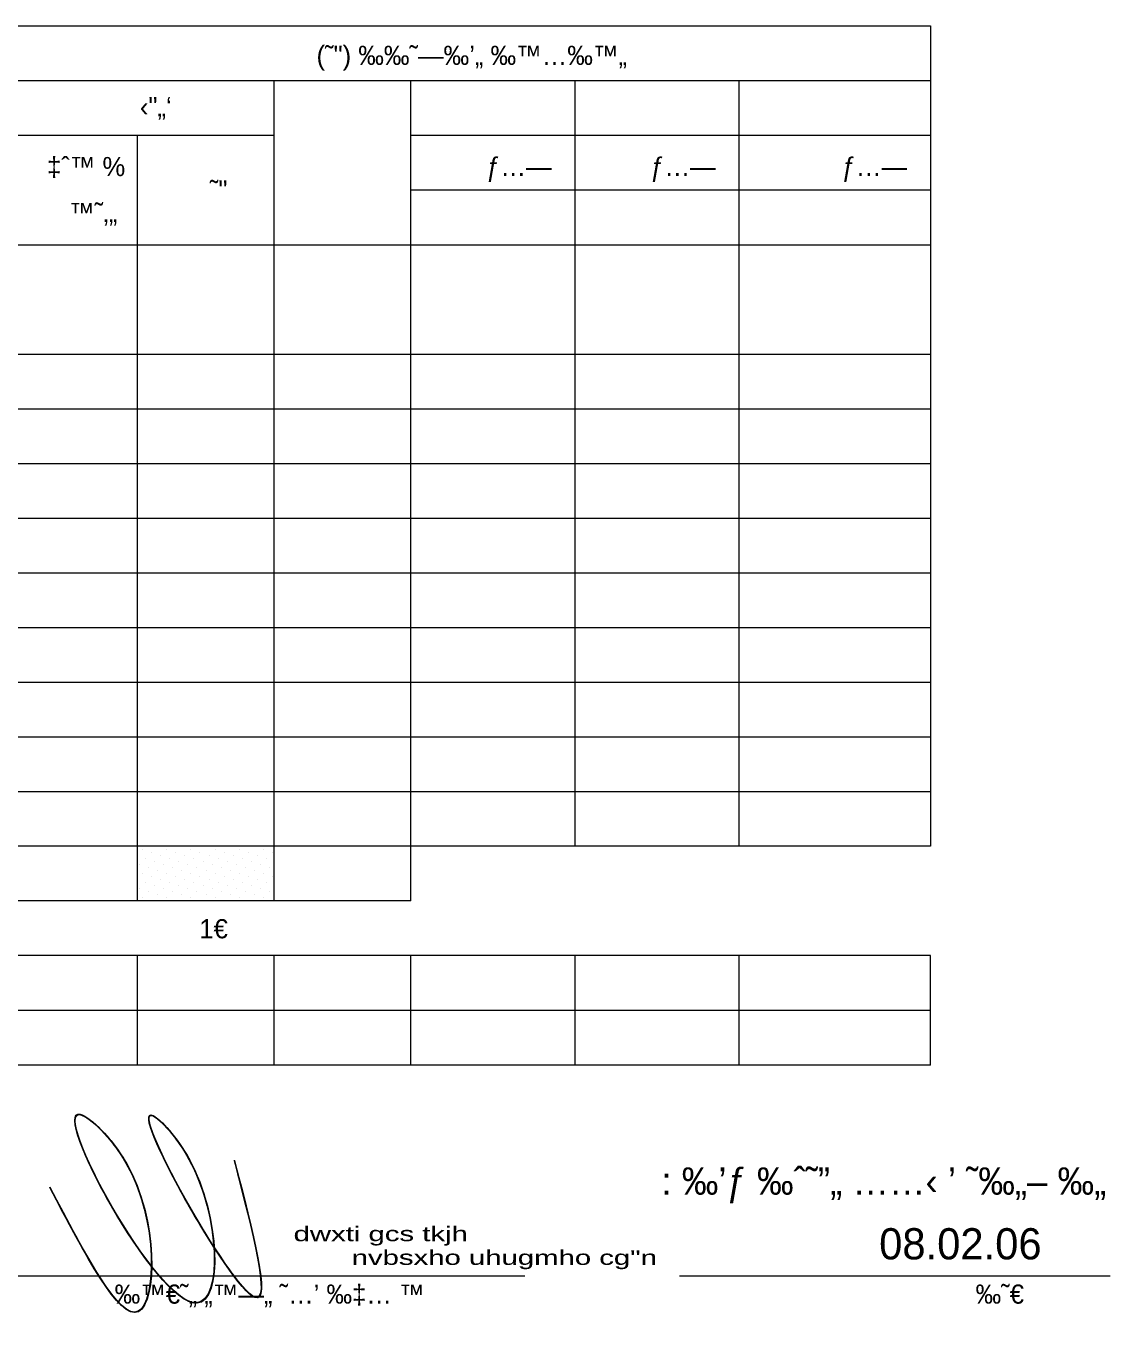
# Model space of a CAD drawing. Extents: x 148861 to 149208, y 169271 to 169495.
# Drawn here: x 149183.87 to 149190.8, y 169475.04 to 169483.33 of the extents above; entities that cross this region are included whole.
import ezdxf
from ezdxf.enums import TextEntityAlignment as Align

# ---------------------------------------------------------------- set-up
doc = ezdxf.new("R2010")
doc.units = 0
doc.header["$LTSCALE"] = 0.1
doc.header["$MEASUREMENT"] = 0
doc.linetypes.add('DOT', pattern=[2, 0, -2])
doc.layers.get('0').update_dxf_attribs({"linetype": 'CONTINUOUS'})
for name, color, linetype in [('004', 7, 'CONTINUOUS'), ('LOGO', 7, 'CONTINUOUS'), ('PAPER1', 7, 'CONTINUOUS'), ('THNET', 7, 'CONTINUOUS'), ('TOFIES-01', 7, 'CONTINUOUS')]:
    doc.layers.add(name, color=color, linetype=linetype)
doc.styles.add('STYLE1', font='miryl.shx', dxfattribs={"width": 1.5, "height": 2})
doc.styles.add('TOFIES-01', font='heb.shx', dxfattribs={"height": 20})

# ---------------------------------------------------------------- blocks, each defined once
blk = doc.blocks.new('*X68')
at = {"color": 0}
for p, q in [((2126.844615287663, 664.0174617079924), (2126.844615287663, 664.0174617079924)), ((2135.683450052495, 664.0174617079925), (2135.683450052495, 664.0174617079925)), ((2144.522284817327, 664.0174617079927), (2144.522284817327, 664.0174617079927)), ((2153.361119582159, 664.0174617079927), (2153.361119582159, 664.0174617079927)), ((2162.199954346991, 664.0174617079927), (2162.199954346991, 664.0174617079927)), ((2171.038789111823, 664.0174617079927), (2171.038789111823, 664.0174617079927)), ((2125.739760942059, 658.4931899799726), (2125.739760942059, 658.4931899799726)), ((2127.949469633267, 660.7028986711806), (2127.949469633267, 660.7028986711806)), ((2130.159178324475, 662.9126073623886), (2130.159178324475, 662.9126073623886)), ((2131.264032670079, 659.5980443255766), (2131.264032670079, 659.5980443255766)), ((2133.473741361287, 661.8077530167845), (2133.473741361287, 661.8077530167845)), ((2134.578595706891, 658.4931899799727), (2134.578595706891, 658.4931899799727)), ((2136.788304398099, 660.7028986711807), (2136.788304398099, 660.7028986711807)), ((2138.998013089307, 662.9126073623887), (2138.998013089307, 662.9126073623887)), ((2140.102867434911, 659.5980443255767), (2140.102867434911, 659.5980443255767)), ((2142.312576126119, 661.8077530167847), (2142.312576126119, 661.8077530167847)), ((2143.417430471723, 658.4931899799727), (2143.417430471723, 658.4931899799727)), ((2145.627139162932, 660.7028986711807), (2145.627139162932, 660.7028986711807)), ((2147.83684785414, 662.9126073623887), (2147.83684785414, 662.9126073623887)), ((2148.941702199743, 659.5980443255767), (2148.941702199743, 659.5980443255767)), ((2151.151410890951, 661.8077530167847), (2151.151410890951, 661.8077530167847)), ((2152.256265236555, 658.4931899799727), (2152.256265236555, 658.4931899799727)), ((2154.465973927763, 660.7028986711807), (2154.465973927763, 660.7028986711807)), ((2156.675682618971, 662.9126073623887), (2156.675682618971, 662.9126073623887)), ((2157.780536964575, 659.5980443255767), (2157.780536964575, 659.5980443255767)), ((2159.990245655783, 661.8077530167847), (2159.990245655783, 661.8077530167847)), ((2161.095100001387, 658.4931899799727), (2161.095100001387, 658.4931899799727)), ((2163.304808692595, 660.7028986711807), (2163.304808692595, 660.7028986711807)), ((2165.514517383803, 662.9126073623887), (2165.514517383803, 662.9126073623887)), ((2166.619371729406, 659.5980443255767), (2166.619371729406, 659.5980443255767)), ((2168.829080420614, 661.8077530167847), (2168.829080420614, 661.8077530167847)), ((2169.933934766219, 658.4931899799727), (2169.933934766219, 658.4931899799727)), ((2172.143643457427, 660.7028986711807), (2172.143643457427, 660.7028986711807)), ((2174.353352148635, 662.9126073623887), (2174.353352148635, 662.9126073623887)), ((2126.844615287663, 655.1786269431606), (2126.844615287663, 655.1786269431606)), ((2129.054323978871, 657.3883356343686), (2129.054323978871, 657.3883356343686)), ((2130.159178324475, 654.0737725975567), (2130.159178324475, 654.0737725975567)), ((2132.368887015683, 656.2834812887647), (2132.368887015683, 656.2834812887647)), ((2135.683450052495, 655.1786269431607), (2135.683450052495, 655.1786269431607)), ((2137.893158743703, 657.3883356343687), (2137.893158743703, 657.3883356343687)), ((2138.998013089307, 654.0737725975567), (2138.998013089307, 654.0737725975567)), ((2141.207721780515, 656.2834812887647), (2141.207721780515, 656.2834812887647)), ((2144.522284817327, 655.1786269431607), (2144.522284817327, 655.1786269431607)), ((2146.731993508535, 657.3883356343687), (2146.731993508535, 657.3883356343687)), ((2147.836847854139, 654.0737725975567), (2147.836847854139, 654.0737725975567)), ((2150.046556545347, 656.2834812887647), (2150.046556545347, 656.2834812887647)), ((2153.361119582159, 655.1786269431607), (2153.361119582159, 655.1786269431607)), ((2155.570828273367, 657.3883356343687), (2155.570828273367, 657.3883356343687)), ((2156.675682618971, 654.0737725975567), (2156.675682618971, 654.0737725975567)), ((2158.885391310179, 656.2834812887647), (2158.885391310179, 656.2834812887647)), ((2162.19995434699, 655.1786269431607), (2162.19995434699, 655.1786269431607)), ((2164.409663038198, 657.3883356343687), (2164.409663038198, 657.3883356343687)), ((2165.514517383803, 654.0737725975567), (2165.514517383803, 654.0737725975567)), ((2167.724226075011, 656.2834812887647), (2167.724226075011, 656.2834812887647)), ((2171.038789111822, 655.1786269431607), (2171.038789111822, 655.1786269431607)), ((2173.24849780303, 657.3883356343687), (2173.24849780303, 657.3883356343687)), ((2174.353352148634, 654.0737725975567), (2174.353352148634, 654.0737725975567)), ((2125.739760942059, 649.6543552151408), (2125.739760942059, 649.6543552151408)), ((2127.949469633267, 651.8640639063487), (2127.949469633267, 651.8640639063487)), ((2131.264032670078, 650.7592095607447), (2131.264032670078, 650.7592095607447)), ((2133.473741361287, 652.9689182519527), (2133.473741361287, 652.9689182519527)), ((2134.578595706891, 649.6543552151408), (2134.578595706891, 649.6543552151408)), ((2136.788304398099, 651.8640639063487), (2136.788304398099, 651.8640639063487)), ((2140.10286743491, 650.7592095607447), (2140.10286743491, 650.7592095607447)), ((2142.312576126119, 652.9689182519527), (2142.312576126119, 652.9689182519527)), ((2143.417430471723, 649.6543552151408), (2143.417430471723, 649.6543552151408)), ((2145.627139162931, 651.8640639063487), (2145.627139162931, 651.8640639063487)), ((2148.941702199742, 650.7592095607447), (2148.941702199742, 650.7592095607447)), ((2151.151410890951, 652.9689182519527), (2151.151410890951, 652.9689182519527)), ((2152.256265236555, 649.6543552151408), (2152.256265236555, 649.6543552151408)), ((2154.465973927763, 651.8640639063487), (2154.465973927763, 651.8640639063487)), ((2157.780536964574, 650.7592095607447), (2157.780536964574, 650.7592095607447)), ((2159.990245655782, 652.9689182519527), (2159.990245655782, 652.9689182519527)), ((2161.095100001387, 649.6543552151408), (2161.095100001387, 649.6543552151408)), ((2163.304808692595, 651.8640639063487), (2163.304808692595, 651.8640639063487)), ((2166.619371729406, 650.7592095607447), (2166.619371729406, 650.7592095607447)), ((2168.829080420614, 652.9689182519527), (2168.829080420614, 652.9689182519527)), ((2169.933934766218, 649.6543552151408), (2169.933934766218, 649.6543552151408)), ((2172.143643457426, 651.8640639063487), (2172.143643457426, 651.8640639063487)), ((2126.844615287662, 646.3397921783287), (2126.844615287662, 646.3397921783287)), ((2129.05432397887, 648.5495008695367), (2129.05432397887, 648.5495008695367)), ((2130.159178324475, 645.2349378327248), (2130.159178324475, 645.2349378327248)), ((2132.368887015683, 647.4446465239328), (2132.368887015683, 647.4446465239328)), ((2135.683450052494, 646.3397921783287), (2135.683450052494, 646.3397921783287)), ((2137.893158743702, 648.5495008695367), (2137.893158743702, 648.5495008695367)), ((2138.998013089306, 645.2349378327248), (2138.998013089306, 645.2349378327248)), ((2141.207721780514, 647.4446465239328), (2141.207721780514, 647.4446465239328)), ((2144.522284817326, 646.3397921783287), (2144.522284817326, 646.3397921783287)), ((2146.731993508534, 648.5495008695367), (2146.731993508534, 648.5495008695367)), ((2147.836847854138, 645.2349378327248), (2147.836847854138, 645.2349378327248)), ((2150.046556545346, 647.4446465239328), (2150.046556545346, 647.4446465239328)), ((2153.361119582158, 646.3397921783287), (2153.361119582158, 646.3397921783287)), ((2155.570828273366, 648.5495008695367), (2155.570828273366, 648.5495008695367)), ((2156.67568261897, 645.2349378327248), (2156.67568261897, 645.2349378327248)), ((2158.885391310178, 647.4446465239328), (2158.885391310178, 647.4446465239328)), ((2162.19995434699, 646.3397921783287), (2162.19995434699, 646.3397921783287)), ((2164.409663038198, 648.5495008695367), (2164.409663038198, 648.5495008695367)), ((2165.514517383802, 645.2349378327248), (2165.514517383802, 645.2349378327248)), ((2167.72422607501, 647.4446465239328), (2167.72422607501, 647.4446465239328)), ((2171.038789111822, 646.3397921783287), (2171.038789111822, 646.3397921783287)), ((2173.24849780303, 648.5495008695367), (2173.24849780303, 648.5495008695367)), ((2174.353352148634, 645.2349378327248), (2174.353352148634, 645.2349378327248))]:
    blk.add_line(p, q, dxfattribs=at)
blk = doc.blocks.new('HOTEMET', base_point=(107.2845625005669, 31.94351840100722))
at = {"layer": '004', "color": 170}
for points in [[(3.576356208119094, 2.177628378503933), (3.852002663460581, 0.3497228468921776), (2.494464300842566, 2.771054149821225), (2.974946770390517, 2.190148333498719), (3.075181676672784, 0.2746033892538193), (1.525442748431686, 2.787606075340989), (2.135478504111077, 2.140068513519573), (2.298360689885001, 0.1619240666311015), (1.120599614891233, 1.814551317648942)], [(3.576712667001644, 2.174065561847904), (3.852359122343131, 0.3461600302361489), (2.494820759725116, 2.767491333165196), (2.975303229273067, 2.18658551684269), (3.075538135555334, 0.2710405725977907), (1.525799207314236, 2.78404325868496), (2.135834962993627, 2.136505696863544), (2.298717148767551, 0.1583612499750728), (1.120956073773783, 1.810988500992913)], [(3.577069409689031, 2.175490621747151), (3.852715865030518, 0.3475850901353965), (2.495177502412503, 2.768916393064444), (2.975659971960454, 2.188010576741938), (3.075894878242721, 0.2724656324970383), (1.526155950001623, 2.785468318584208), (2.136191705681014, 2.137930756762792), (2.299073891454938, 0.1597863098743204), (1.12131281646117, 1.812413560892161)], [(3.577425868571581, 2.173709213419137), (3.853072323913068, 0.3458036818073822), (2.495533961295052, 2.76713498473643), (2.976016430843003, 2.186229168413924), (3.076251337125271, 0.2706842241690239), (1.526512408884173, 2.783686910256193), (2.136548164563564, 2.136149348434778), (2.299430350337488, 0.1580049015463061), (1.12166927534372, 1.810632152564146)], [(3.578139070141546, 2.176559500125542), (3.853785525483033, 0.348653968513787), (2.496247162865018, 2.769985271442835), (2.976729632412969, 2.189079455120329), (3.076964538695236, 0.2735345108754288), (1.527225610454138, 2.786537196962598), (2.137261366133529, 2.138999635141182), (2.300143551907453, 0.1608551882527109), (1.122382476913685, 1.813482439270551)], [(3.578139070141546, 2.176203151696775), (3.853785525483033, 0.3482976200850203), (2.496247162865018, 2.769628923014068), (2.976729632412969, 2.188723106691562), (3.076964538695236, 0.273178162446662), (1.527225610454138, 2.786180848533832), (2.137261366133529, 2.138643286712416), (2.300143551907453, 0.1604988398239442), (1.122382476913685, 1.813126090841784)], [(3.578139070141546, 2.172640335040747), (3.853785525483033, 0.3447348034289917), (2.496247162865018, 2.766066106358039), (2.976729632412969, 2.185160290035533), (3.076964538695236, 0.2696153457906334), (1.527225610454138, 2.782618031877803), (2.137261366133529, 2.135080470056387), (2.300143551907453, 0.1569360231679156), (1.122382476913685, 1.809563274185756)], [(3.578851987906646, 2.174778091797528), (3.854498443248133, 0.3468725601857727), (2.496960080630117, 2.76820386311482), (2.977442550178068, 2.187298046792314), (3.077677456460336, 0.2717531025474145), (1.527938528219238, 2.784755788634584), (2.137974283898629, 2.137218226813168), (2.300856469672553, 0.1590737799246966), (1.123095394678785, 1.811701030942537)], [(3.578851987906646, 2.174065561847904), (3.854498443248133, 0.3461600302361489), (2.496960080630117, 2.767491333165196), (2.977442550178068, 2.18658551684269), (3.077677456460336, 0.2710405725977907), (1.527938528219238, 2.78404325868496), (2.137974283898629, 2.136505696863544), (2.300856469672553, 0.1583612499750728), (1.123095394678785, 1.810988500992913)], [(3.579208730594033, 2.174421743368761), (3.85485518593552, 0.346516211757006), (2.497316823317504, 2.767847514686054), (2.977799292865456, 2.186941698363547), (3.078034199147723, 0.2713967541186477), (1.528295270906625, 2.784399440205817), (2.138331026586016, 2.136861878384401), (2.30121321235994, 0.1587174314959299), (1.123452137366172, 1.81134468251377)], [(3.579208730594033, 2.174065561847904), (3.85485518593552, 0.3461600302361489), (2.497316823317504, 2.767491333165196), (2.977799292865456, 2.18658551684269), (3.078034199147723, 0.2710405725977907), (1.528295270906625, 2.78404325868496), (2.138331026586016, 2.136505696863544), (2.30121321235994, 0.1583612499750728), (1.123452137366172, 1.810988500992913)], [(3.579208730594033, 2.171571623570266), (3.85485518593552, 0.3436660919585108), (2.497316823317504, 2.764997394887558), (2.977799292865456, 2.184091578565052), (3.078034199147723, 0.2685466343201526), (1.528295270906625, 2.781549320407322), (2.138331026586016, 2.134011758585906), (2.30121321235994, 0.1558673116974347), (1.123452137366172, 1.808494562715275)], [(3.579565189476583, 2.174065561847904), (3.85521164481807, 0.3461600302361489), (2.497673282200054, 2.767491333165196), (2.978155751748005, 2.18658551684269), (3.078390658030273, 0.2710405725977907), (1.528651729789175, 2.78404325868496), (2.138687485468566, 2.136505696863544), (2.30156967124249, 0.1583612499750728), (1.123808596248722, 1.810988500992913)], [(3.579565189476583, 2.17335303189828), (3.85521164481807, 0.3454475002865252), (2.497673282200054, 2.766778803215573), (2.978155751748005, 2.185872986893067), (3.078390658030273, 0.2703280426481669), (1.528651729789175, 2.783330728735336), (2.138687485468566, 2.135793166913921), (2.30156967124249, 0.1576487200254491), (1.123808596248722, 1.810275971043289)], [(3.579921648359132, 2.175134440226294), (3.85556810370062, 0.3472289086145395), (2.498029741082604, 2.768560211543587), (2.978512210630555, 2.187654395221081), (3.078747116912822, 0.2721094509761812), (1.529008188671725, 2.785112137063351), (2.139043944351116, 2.137574575241935), (2.30192613012504, 0.1594301283534634), (1.124165055131272, 1.812057379371304)], [(3.580278107241682, 2.17335303189828), (3.855924562583169, 0.3454475002865252), (2.498386199965154, 2.766778803215573), (2.978868669513105, 2.185872986893067), (3.079103575795372, 0.2703280426481669), (1.529364647554274, 2.783330728735336), (2.139400403233665, 2.135793166913921), (2.302282589007589, 0.1576487200254491), (1.124521514013821, 1.810275971043289)], [(3.580278107241682, 2.171571623570266), (3.855924562583169, 0.3436660919585108), (2.498386199965154, 2.764997394887558), (2.978868669513105, 2.184091578565052), (3.079103575795372, 0.2685466343201526), (1.529364647554274, 2.781549320407322), (2.139400403233665, 2.134011758585906), (2.302282589007589, 0.1558673116974347), (1.124521514013821, 1.808494562715275)], [(3.580991308811619, 2.17335303189828), (3.856637764153106, 0.3454475002865252), (2.499099401535091, 2.766778803215573), (2.979581871083042, 2.185872986893067), (3.079816777365309, 0.2703280426481669), (1.530077849124211, 2.783330728735336), (2.140113604803602, 2.135793166913921), (2.302995790577526, 0.1576487200254491), (1.125234715583758, 1.810275971043289)], [(3.581704510381556, 2.171927805091123), (3.857350965723043, 0.3440222734793679), (2.499812603105028, 2.765353576408415), (2.980295072652979, 2.184447760085909), (3.080529978935246, 0.2689028158410096), (1.530791050694148, 2.781905501928179), (2.140826806373539, 2.134367940106763), (2.303708992147463, 0.1562234932182918), (1.125947917153695, 1.808850744236132)], [(3.582417428146684, 2.17335303189828), (3.858063883488171, 0.3454475002865252), (2.500525520870156, 2.766778803215573), (2.981007990418107, 2.185872986893067), (3.081242896700374, 0.2703280426481669), (1.531503968459276, 2.783330728735336), (2.141539724138667, 2.135793166913921), (2.304421909912591, 0.1576487200254491), (1.126660834918823, 1.810275971043289)]]:
    blk.add_spline(points, degree=3, dxfattribs=at)
at = {"layer": 'LOGO', "style": 'STYLE1', "width": 1.5}
for s, p in [('dwxti gcs tkjh', (4.369611433491755, 1.096283294256075)), ('dwxti gcs tkjh', (4.369611433491755, 1.096088784256388)), ('dwxti gcs tkjh', (4.369611433491755, 1.095894274256672)), ('dwxti gcs tkjh', (4.369741298396818, 1.095829390877817)), ('dwxti gcs tkjh', (4.369806111707234, 1.096088784256388)), ('dwxti gcs tkjh', (4.369828510424824, 1.096034271007177)), ('dwxti gcs tkjh', (4.36987116330188, 1.096412920876908)), ('dwxti gcs tkjh', (4.36987116330188, 1.09595901749865)), ('dwxti gcs tkjh', (4.369935976612325, 1.095829390877817)), ('dwxti gcs tkjh', (4.370065841517388, 1.096283294256075)), ('dwxti gcs tkjh', (4.370065841517388, 1.096023900877505)), ('dwxti gcs tkjh', (4.370130654827804, 1.09634817763493)), ('dwxti gcs tkjh', (4.370130654827804, 1.09634817763493)), ('dwxti gcs tkjh', (4.370130654827804, 1.096153527498338)), ('dwxti gcs tkjh', (4.370144475313097, 1.096860237821438)), ('dwxti gcs tkjh', (4.370144475313097, 1.096665727821751)), ('dwxti gcs tkjh', (4.370144475313097, 1.096471217822035)), ('dwxti gcs tkjh', (4.370260519732867, 1.09667231425545)), ('dwxti gcs tkjh', (4.37027434021816, 1.096406334443181)), ('dwxti gcs tkjh', (4.370325333043283, 1.096153527498338)), ('dwxti gcs tkjh', (4.370339153528576, 1.096665727821751)), ('dwxti gcs tkjh', (4.370361552246166, 1.09661121457254)), ('dwxti gcs tkjh', (4.370390146353699, 1.096607430876595)), ('dwxti gcs tkjh', (4.370390146353699, 1.096477804255763)), ('dwxti gcs tkjh', (4.370404205123222, 1.096989864442271)), ('dwxti gcs tkjh', (4.370404205123222, 1.096535961064014)), ('dwxti gcs tkjh', (4.370469018433667, 1.096406334443181)), ('dwxti gcs tkjh', (4.370584824569178, 1.09634817763493)), ('dwxti gcs tkjh', (4.370598883338729, 1.096860237821438)), ('dwxti gcs tkjh', (4.370598883338729, 1.096600844442868)), ('dwxti gcs tkjh', (4.370663696649146, 1.096925121200293)), ('dwxti gcs tkjh', (4.370663696649146, 1.096925121200293)), ('dwxti gcs tkjh', (4.370663696649146, 1.096730471063701)), ('dwxti gcs tkjh', (4.370714689474241, 1.096737197634305)), ('dwxti gcs tkjh', (4.370793561554208, 1.097249257820813)), ('dwxti gcs tkjh', (4.370855038885381, 1.097481464643245)), ('dwxti gcs tkjh', (4.370855038885381, 1.097286954643558)), ('dwxti gcs tkjh', (4.370855038885381, 1.097092444643842)), ('dwxti gcs tkjh', (4.370858374864625, 1.096730471063701)), ('dwxti gcs tkjh', (4.370923188175041, 1.097184374441959)), ('dwxti gcs tkjh', (4.370923188175041, 1.097054747821126)), ('dwxti gcs tkjh', (4.370984903790443, 1.097027561264987)), ('dwxti gcs tkjh', (4.37104971710086, 1.097286954643558)), ('dwxti gcs tkjh', (4.37107211581845, 1.097232441394347)), ('dwxti gcs tkjh', (4.371114768695506, 1.097611091264078)), ('dwxti gcs tkjh', (4.371114768695506, 1.09715718788582)), ('dwxti gcs tkjh', (4.37111786639052, 1.096925121200293)), ('dwxti gcs tkjh', (4.371179582005951, 1.097027561264987)), ('dwxti gcs tkjh', (4.371247731295583, 1.097314141199668)), ('dwxti gcs tkjh', (4.371309446911013, 1.097481464643245)), ('dwxti gcs tkjh', (4.371309446911013, 1.097222071264675)), ('dwxti gcs tkjh', (4.37137426022143, 1.097546348022099)), ('dwxti gcs tkjh', (4.37137426022143, 1.097546348022099)), ('dwxti gcs tkjh', (4.37137426022143, 1.097351697885507)), ('dwxti gcs tkjh', (4.371504125126492, 1.09787048464262)), ('dwxti gcs tkjh', (4.371568938436909, 1.097351697885507)), ('dwxti gcs tkjh', (4.371633751747325, 1.097805601263765)), ('dwxti gcs tkjh', (4.371633751747325, 1.097675974642932)), ('dwxti gcs tkjh', (4.371828429962804, 1.097546348022099)), ('dwxti gcs tkjh', (4.371958294867866, 1.097935368021474)), ('nvbsxho uhugmho cg"n', (5.143519892037091, 0.7805416957954847)), ('nvbsxho uhugmho cg"n', (5.143519892037091, 0.7803471857957973)), ('nvbsxho uhugmho cg"n', (5.143519892037091, 0.7801526757960815)), ('nvbsxho uhugmho cg"n', (5.143649756942153, 0.7800877924172269)), ('nvbsxho uhugmho cg"n', (5.14371457025257, 0.7803471857957973)), ('nvbsxho uhugmho cg"n', (5.14373696897016, 0.7802926725465866)), ('nvbsxho uhugmho cg"n', (5.143779621847216, 0.7806713224163175)), ('nvbsxho uhugmho cg"n', (5.143779621847216, 0.7802174190380597)), ('nvbsxho uhugmho cg"n', (5.143844435157661, 0.7800877924172269)), ('nvbsxho uhugmho cg"n', (5.143974300062723, 0.7805416957954847)), ('nvbsxho uhugmho cg"n', (5.143974300062723, 0.7802823024169143)), ('nvbsxho uhugmho cg"n', (5.14403911337314, 0.7806065791743393)), ('nvbsxho uhugmho cg"n', (5.14403911337314, 0.7806065791743393)), ('nvbsxho uhugmho cg"n', (5.14403911337314, 0.7804119290377471)), ('nvbsxho uhugmho cg"n', (5.144052933858433, 0.781118639360848)), ('nvbsxho uhugmho cg"n', (5.144052933858433, 0.7809241293611606)), ('nvbsxho uhugmho cg"n', (5.144052933858433, 0.7807296193614448)), ('nvbsxho uhugmho cg"n', (5.144168978278202, 0.7809307157948595)), ('nvbsxho uhugmho cg"n', (5.144182798763495, 0.7806647359825902)), ('nvbsxho uhugmho cg"n', (5.144233791588618, 0.7804119290377471)), ('nvbsxho uhugmho cg"n', (5.144247612073912, 0.7809241293611606)), ('nvbsxho uhugmho cg"n', (5.144270010791502, 0.7808696161119499)), ('nvbsxho uhugmho cg"n', (5.144298604899035, 0.7808658324160049)), ('nvbsxho uhugmho cg"n', (5.144298604899035, 0.7807362057951721)), ('nvbsxho uhugmho cg"n', (5.144312663668558, 0.7812482659816808)), ('nvbsxho uhugmho cg"n', (5.144312663668558, 0.780794362603423)), ('nvbsxho uhugmho cg"n', (5.144377476979002, 0.7806647359825902)), ('nvbsxho uhugmho cg"n', (5.144493283114514, 0.7806065791743393)), ('nvbsxho uhugmho cg"n', (5.144507341884065, 0.781118639360848)), ('nvbsxho uhugmho cg"n', (5.144507341884065, 0.7808592459822776)), ('nvbsxho uhugmho cg"n', (5.144572155194481, 0.7811835227397026)), ('nvbsxho uhugmho cg"n', (5.144572155194481, 0.7811835227397026)), ('nvbsxho uhugmho cg"n', (5.144572155194481, 0.7809888726031105)), ('nvbsxho uhugmho cg"n', (5.144623148019576, 0.7809955991737141)), ('nvbsxho uhugmho cg"n', (5.144702020099544, 0.7815076593602228)), ('nvbsxho uhugmho cg"n', (5.144763497430716, 0.7817398661826545)), ('nvbsxho uhugmho cg"n', (5.144763497430716, 0.781545356182967)), ('nvbsxho uhugmho cg"n', (5.144763497430716, 0.7813508461832512)), ('nvbsxho uhugmho cg"n', (5.14476683340996, 0.7809888726031105)), ('nvbsxho uhugmho cg"n', (5.144831646720377, 0.7814427759813682)), ('nvbsxho uhugmho cg"n', (5.144831646720377, 0.7813131493605354)), ('nvbsxho uhugmho cg"n', (5.144893362335779, 0.7812859628043967)), ('nvbsxho uhugmho cg"n', (5.144958175646195, 0.781545356182967)), ('nvbsxho uhugmho cg"n', (5.144980574363785, 0.7814908429337564)), ('nvbsxho uhugmho cg"n', (5.145023227240841, 0.7818694928034873)), ('nvbsxho uhugmho cg"n', (5.145023227240841, 0.7814155894252295)), ('nvbsxho uhugmho cg"n', (5.145026324935856, 0.7811835227397026)), ('nvbsxho uhugmho cg"n', (5.145088040551286, 0.7812859628043967)), ('nvbsxho uhugmho cg"n', (5.145156189840918, 0.7815725427390774)), ('nvbsxho uhugmho cg"n', (5.145217905456349, 0.7817398661826545)), ('nvbsxho uhugmho cg"n', (5.145217905456349, 0.7814804728040841)), ('nvbsxho uhugmho cg"n', (5.145282718766765, 0.781804749561509)), ('nvbsxho uhugmho cg"n', (5.145282718766765, 0.781804749561509)), ('nvbsxho uhugmho cg"n', (5.145282718766765, 0.7816100994249169)), ('nvbsxho uhugmho cg"n', (5.145412583671828, 0.7821288861820292)), ('nvbsxho uhugmho cg"n', (5.145477396982244, 0.7816100994249169)), ('nvbsxho uhugmho cg"n', (5.14554221029266, 0.7820640028031747)), ('nvbsxho uhugmho cg"n', (5.14554221029266, 0.7819343761823419)), ('nvbsxho uhugmho cg"n', (5.145736888508139, 0.781804749561509)), ('nvbsxho uhugmho cg"n', (5.145866753413202, 0.7821937695608838))]:
    blk.add_text(s, height=0.1947278332913345, dxfattribs=at).set_placement(p)

msp = doc.modelspace()

# ---------------------------------------------------------------- linework, layer by layer
at = {"layer": 'TOFIES-01', "color": 8}
for p, q in [((149170.408727125, 169483.3258389348), (149189.6537877353, 169483.3258389348)), ((149189.6537877353, 169483.3258389348), (149189.6537877353, 169478.0771860411)), ((149183.7053144557, 169482.9759287419), (149189.6537877353, 169482.9759287419)), ((149185.4548654203, 169477.7272758482), (149185.4548654203, 169482.9759287419)), ((149186.3296409026, 169478.0771860411), (149186.3296409026, 169482.9759287419)), ((149187.3793714813, 169478.0771860411), (149187.3793714813, 169482.9759287419)), ((149188.4291020601, 169478.0771860411), (149188.4291020601, 169482.9759287419)), ((149183.7053144557, 169482.6260185489), (149185.4548654203, 169482.6260185489)), ((149184.580089938, 169477.7272758482), (149184.580089938, 169482.6260185489)), ((149186.3296409026, 169482.6260185489), (149189.6537877353, 169482.6260185489)), ((149186.3296409026, 169482.276108356), (149189.6537877353, 169482.276108356)), ((149170.408727125, 169481.9261981631), (149189.6537877353, 169481.9261981631)), ((149183.7053144557, 169481.9261981631), (149189.6537877353, 169481.9261981631)), ((149170.408727125, 169481.2263777773), (149189.6537877353, 169481.2263777773)), ((149170.408727125, 169480.8764675844), (149189.6537877353, 169480.8764675844)), ((149170.408727125, 169480.5265573915), (149189.6537877353, 169480.5265573915)), ((149170.408727125, 169480.1766471986), (149189.6537877353, 169480.1766471986)), ((149170.408727125, 169479.8267370056), (149189.6537877353, 169479.8267370056)), ((149170.408727125, 169479.4768268128), (149189.6537877353, 169479.4768268128)), ((149170.408727125, 169479.1269166198), (149189.6537877353, 169479.1269166198)), ((149170.408727125, 169478.7770064269), (149189.6537877353, 169478.7770064269)), ((149170.408727125, 169478.427096234), (149189.6537877353, 169478.427096234)), ((149186.3296409026, 169478.0771860411), (149183.7053144557, 169478.0771860411)), ((149186.3296409026, 169477.7272758482), (149186.3296409026, 169478.0771860411)), ((149189.6537877353, 169478.0771860411), (149186.3296409026, 169478.0771860411)), ((149186.3296409026, 169477.7272758482), (149183.7053144557, 169477.7272758482)), ((149189.6537877353, 169477.3773656553), (149170.408727125, 169477.3773656553)), ((149184.580089938, 169476.6775452694), (149184.580089938, 169477.3773656553)), ((149185.4548654203, 169476.6775452694), (149185.4548654203, 169477.3773656553)), ((149186.3296409026, 169476.6775452694), (149186.3296409026, 169477.3773656553)), ((149187.3793714813, 169476.6775452694), (149187.3793714813, 169477.3773656553)), ((149188.4291020601, 169476.6775452694), (149188.4291020601, 169477.3773656553)), ((149189.6537877353, 169476.6775452694), (149189.6537877353, 169477.3773656553)), ((149189.6537877353, 169477.0274554623), (149170.408727125, 169477.0274554623)), ((149189.6537877353, 169476.6775452694), (149170.408727125, 169476.6775452694)), ((149187.0578996344, 169475.327742609), (149182.6511841029, 169475.327742609)), ((149190.8030471854, 169475.327742609), (149188.0483827691, 169475.327742609))]:
    msp.add_line(p, q, dxfattribs=at)

# ---------------------------------------------------------------- block references
at = {"layer": 'PAPER1', "linetype": 'CONTINUOUS', "xscale": 0.4800000000104774, "yscale": 0.4800000000104774, "zscale": 0.4800000000000001}
msp.add_blockref('HOTEMET', (149234.9775026347, 169490.3573689494), dxfattribs=at)
at = {"layer": 'TOFIES-01', "color": 8, "xscale": 0.01749550964450464, "yscale": 0.01749550964450464, "zscale": 0.01749550964568779}
msp.add_blockref('*X68', (149147.4021319409, 169466.4420474499), dxfattribs=at)

# ---------------------------------------------------------------- texts
at = {"layer": 'THNET'}
msp.add_text('08.02.06', height=0.19968, dxfattribs=at).set_placement((149189.3253289214, 169475.4341108137))
at = {"layer": 'TOFIES-01', "color": 8, "linetype": 'DOT', "style": 'TOFIES-01'}
for s, height, p in [('(˜") ‰‰˜—‰’„ ‰™…‰™„', 0.1224685675198145, (149187.7119922705, 169483.0761414971)), ('‹"„‘', 0.1224685675198145, (149184.7984767855, 169482.7477373528)), ('‡ˆ™ %', 0.1224685675198145, (149184.5013318451, 169482.364801155)), ('ƒ…—', 0.1224685675198145, (149187.2297898397, 169482.364801155)), ('ƒ…—', 0.1224685675198145, (149188.2795204183, 169482.364801155)), ('ƒ…—', 0.1224685675198145, (149189.5042060936, 169482.364801155)), ('˜"', 0.1224685675198145, (149185.1554244813, 169482.2145350521)), ('™˜‚„', 0.1224685675198145, (149184.4508732703, 169482.0706328033)), ('1€', 0.1224685675198145, (149185.1572933173, 169477.4884237503)), (': ‰’ƒ ‰ˆ˜”„ ……‹ ’ ˜‰„– ‰„', 0.1749550964568779, (149190.778752316, 169475.8476148522))]:
    msp.add_text(s, height=height, dxfattribs=at).set_placement(p, align=Align.RIGHT)
at = {"layer": 'TOFIES-01', "color": 8, "style": 'TOFIES-01'}
for s, p in [('‰™€˜„ „™—„ ˜…’ ‰‡… ™', (149186.4168888509, 169475.150816391)), ('‰˜€', (149190.2517405349, 169475.150816391))]:
    msp.add_text(s, height=0.1224685675198145, dxfattribs=at).set_placement(p, align=Align.RIGHT)

doc.saveas('drawing.dxf')
